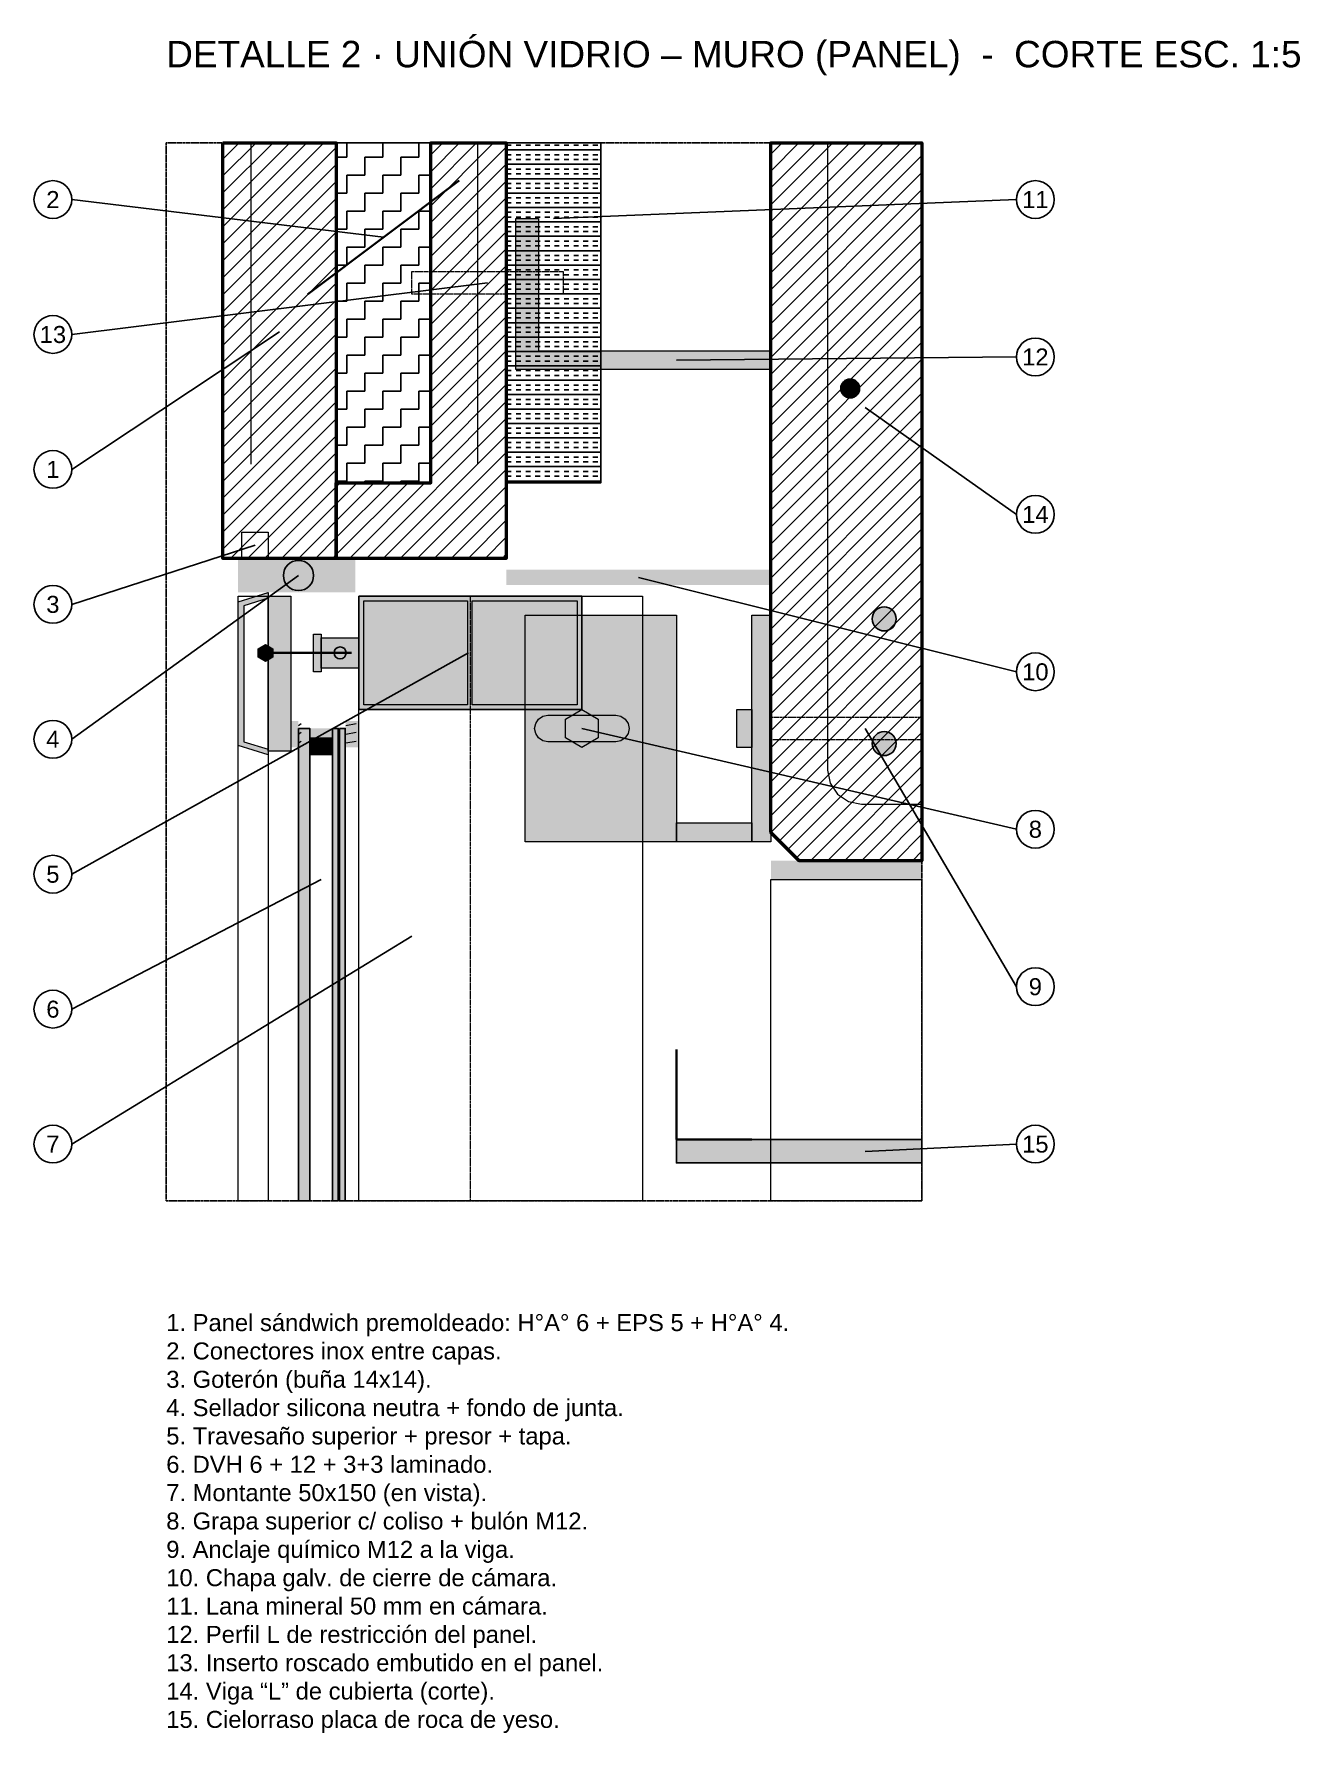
# Model space of a CAD drawing. Header units: millimetres. Extents: x -70 to 3600, y -372 to 1426.
# Drawn here: x 2930 to 3600, y -282 to 618 of the extents above; entities that cross this region are included whole.
import ezdxf
from ezdxf.enums import TextEntityAlignment as Align

# ---------------------------------------------------------------- set-up
doc = ezdxf.new("R2010")
doc.units = ezdxf.units.MM
doc.linetypes.add('DASHED', pattern=[1.524, 1.27, -0.254])
for name, color, linetype in [('A-ACERO', 250, 'Continuous'), ('A-AISLACION', 40, 'Continuous'), ('A-ALUMINIO', 253, 'Continuous'), ('A-ARMADURAS', 14, 'Continuous'), ('A-CONTORNOS', 7, 'Continuous'), ('A-HORMIGON-PREMOLDEADO', 8, 'Continuous'), ('A-NEOPRENO-SELLADORES', 7, 'Continuous'), ('A-OCULTO', 8, 'DASHED'), ('A-VIDRIO', 4, 'Continuous'), ('A-VISTA', 8, 'Continuous'), ('A-YESO', 254, 'Continuous'), ('X-MARCO', 8, 'DASHED'), ('X-REFERENCIAS', 1, 'Continuous'), ('X-TEXTOS', 7, 'Continuous')]:
    doc.layers.add(name, color=color, linetype=linetype)
doc.styles.add('ARIAL', font='arial.ttf')

msp = doc.modelspace()

# ---------------------------------------------------------------- hatches: boundary and pattern name
at = {"layer": 'A-ACERO', "true_color": 0x8d959c}
h = msp.add_hatch(color=252, dxfattribs=at)
h.dxf.hatch_style = 1
h.paths.add_polyline_path([(3185, 520), (3197, 520), (3197, 450), (3320, 450), (3320, 440), (3185, 440)])
at = {"layer": 'A-ACERO', "true_color": 0x4a4f55}
h = msp.add_hatch(color=251, dxfattribs=at)
h.dxf.hatch_style = 1
h.paths.add_polyline_path([(3180, 334), (3320, 334), (3320, 326), (3180, 326)])
at = {"layer": 'A-ACERO', "true_color": 0x8d959c}
h = msp.add_hatch(color=252, dxfattribs=at)
h.dxf.hatch_style = 1
h.paths.add_polyline_path([(3190, 310), (3270, 310), (3270, 190), (3190, 190)])
h = msp.add_hatch(color=252, dxfattribs=at)
h.dxf.hatch_style = 1
h.paths.add_polyline_path([(3310, 310), (3320, 310), (3320, 190), (3310, 190)])
at = {"layer": 'A-ACERO', "true_color": 0xb4bac0}
h = msp.add_hatch(color=9, dxfattribs=at)
h.dxf.hatch_style = 1
h.paths.add_polyline_path([(3056.4, 287.75), (3052.5, 285.5), (3048.6, 287.75), (3048.6, 292.25), (3052.5, 294.5), (3056.4, 292.25)])
h = msp.add_hatch(color=9, dxfattribs=at)
h.dxf.hatch_style = 1
h.paths.add_polyline_path([(3228.66, 245), (3220, 240), (3211.34, 245), (3211.34, 255), (3220, 260), (3228.66, 255)])
h = msp.add_hatch(color=9, dxfattribs=at)
h.dxf.hatch_style = 1
h.paths.add_polyline_path([(3302, 260), (3310, 260), (3310, 240), (3302, 240)])
at = {"layer": 'A-ACERO', "true_color": 0x8d959c}
h = msp.add_hatch(color=252, dxfattribs=at)
h.dxf.hatch_style = 1
h.paths.add_polyline_path([(3270, 200), (3310, 200), (3310, 190), (3270, 190)])
at = {"layer": 'A-AISLACION'}
h = msp.add_hatch(dxfattribs=at)
h.set_pattern_fill('ZIGZAG', color=256, scale=1.5)
h.paths.add_polyline_path([(3090, 560), (3140, 560), (3140, 380), (3090, 380)])
h = msp.add_hatch(dxfattribs=at)
h.set_pattern_fill('INSUL', color=256, scale=0.8)
h.paths.add_polyline_path([(3180, 560), (3230, 560), (3230, 380), (3180, 380)])
at = {"layer": 'A-ALUMINIO', "true_color": 0xc3c9ce}
h = msp.add_hatch(color=9, dxfattribs=at)
h.dxf.hatch_style = 1
h.paths.add_polyline_path([(3038, 241), (3038, 317), (3054, 322), (3054, 319), (3041, 315), (3041, 243), (3054, 239), (3054, 236)])
at = {"layer": 'A-ALUMINIO', "true_color": 0x9aa3ab}
h = msp.add_hatch(color=253, dxfattribs=at)
h.dxf.hatch_style = 1
h.paths.add_polyline_path([(3054, 320), (3066, 320), (3066, 238), (3054, 238)])
h = msp.add_hatch(color=253, dxfattribs=at)
h.dxf.hatch_style = 1
h.paths.add_polyline_path([(3102, 320), (3220, 320), (3220, 260), (3102, 260)])
h = msp.add_hatch(color=253, dxfattribs=at)
h.dxf.hatch_style = 1
h.paths.add_polyline_path([(3082, 298), (3102, 298), (3102, 282), (3082, 282)])
h = msp.add_hatch(color=253, dxfattribs=at)
h.dxf.hatch_style = 1
h.paths.add_polyline_path([(3076.6, 245), (3087.4, 245), (3087.4, 236), (3076.6, 236)])
at = {"layer": 'A-ALUMINIO', "true_color": 0xe9e2c3}
h = msp.add_hatch(color=254, dxfattribs=at)
h.dxf.hatch_style = 1
h.paths.add_polyline_path([(3078.5, 243.5), (3085.5, 243.5), (3085.5, 237.5), (3078.5, 237.5)])
at = {"layer": 'A-ARMADURAS'}
h = msp.add_hatch(color=256, dxfattribs=at)
h.dxf.hatch_style = 1
edge = h.paths.add_edge_path()
edge.add_arc((3362, 430), 5, 0, 360)
h = msp.add_hatch(color=256, dxfattribs=at)
h.dxf.hatch_style = 1
edge = h.paths.add_edge_path()
edge.add_arc((3380, 308), 6.35, 0, 360)
h = msp.add_hatch(color=256, dxfattribs=at)
h.dxf.hatch_style = 1
edge = h.paths.add_edge_path()
edge.add_arc((3380, 242), 6.35, 0, 360)
at = {"layer": 'A-HORMIGON-PREMOLDEADO'}
h = msp.add_hatch(dxfattribs=at)
h.set_pattern_fill('ANSI31', color=256, scale=2)
h.paths.add_polyline_path([(3030, 560), (3090, 560), (3090, 340), (3030, 340)])
h = msp.add_hatch(dxfattribs=at)
h.set_pattern_fill('ANSI31', color=256, scale=2)
h.paths.add_polyline_path([(3090, 380), (3140, 380), (3140, 560), (3180, 560), (3180, 340), (3090, 340)])
h = msp.add_hatch(dxfattribs=at)
h.set_pattern_fill('ANSI31', color=256, scale=2)
h.paths.add_polyline_path([(3320, 195), (3320, 560), (3400, 560), (3400, 180), (3335, 180)])
at = {"layer": 'A-NEOPRENO-SELLADORES', "true_color": 0x262626}
h = msp.add_hatch(color=250, dxfattribs=at)
h.dxf.hatch_style = 1
h.paths.add_polyline_path([(3038, 340), (3100, 340), (3100, 322), (3038, 322)])
at = {"layer": 'A-NEOPRENO-SELLADORES', "true_color": 0x3c4650}
h = msp.add_hatch(color=149, dxfattribs=at)
h.dxf.hatch_style = 1
h.paths.add_polyline_path([(3078, 300), (3082, 300), (3082, 280), (3078, 280)])
at = {"layer": 'A-NEOPRENO-SELLADORES', "true_color": 0x222222}
h = msp.add_hatch(color=250, dxfattribs=at)
h.dxf.hatch_style = 1
h.paths.add_polyline_path([(3066, 254), (3070, 254), (3070, 240), (3066, 240)])
h = msp.add_hatch(color=250, dxfattribs=at)
h.dxf.hatch_style = 1
h.paths.add_polyline_path([(3095, 254), (3102, 254), (3102, 240), (3095, 240)])
at = {"layer": 'A-NEOPRENO-SELLADORES', "true_color": 0x555555}
h = msp.add_hatch(color=251, dxfattribs=at)
h.dxf.hatch_style = 1
h.paths.add_polyline_path([(3076, 250), (3088, 250), (3088, 245), (3076, 245)])
at = {"layer": 'A-NEOPRENO-SELLADORES', "true_color": 0x151515}
h = msp.add_hatch(color=250, dxfattribs=at)
h.dxf.hatch_style = 1
h.paths.add_polyline_path([(3076, 245), (3076.6, 245), (3076.6, 236), (3076, 236)])
h = msp.add_hatch(color=250, dxfattribs=at)
h.dxf.hatch_style = 1
h.paths.add_polyline_path([(3087.4, 245), (3088, 245), (3088, 236), (3087.4, 236)])
h = msp.add_hatch(color=250, dxfattribs=at)
h.dxf.hatch_style = 1
h.paths.add_polyline_path([(3320, 180), (3400, 180), (3400, 170), (3320, 170)])
at = {"layer": 'A-VIDRIO', "true_color": 0xbfe3f0}
h = msp.add_hatch(color=254, dxfattribs=at)
h.dxf.hatch_style = 1
h.paths.add_polyline_path([(3070, 250), (3076, 250), (3076, 0), (3070, 0)])
h = msp.add_hatch(color=254, dxfattribs=at)
h.dxf.hatch_style = 1
h.paths.add_polyline_path([(3088, 250), (3091, 250), (3091, 0), (3088, 0)])
at = {"layer": 'A-VIDRIO', "true_color": 0xe8f3f7}
h = msp.add_hatch(color=7, dxfattribs=at)
h.dxf.hatch_style = 1
h.paths.add_polyline_path([(3091, 250), (3091.76, 250), (3091.76, 0), (3091, 0)])
at = {"layer": 'A-VIDRIO', "true_color": 0xbfe3f0}
h = msp.add_hatch(color=254, dxfattribs=at)
h.dxf.hatch_style = 1
h.paths.add_polyline_path([(3091.76, 250), (3094.76, 250), (3094.76, 0), (3091.76, 0)])
at = {"layer": 'A-YESO', "true_color": 0xf2f2f2}
h = msp.add_hatch(color=7, dxfattribs=at)
h.dxf.hatch_style = 1
h.paths.add_polyline_path([(3270, 32.5), (3400, 32.5), (3400, 20), (3270, 20)])

# ---------------------------------------------------------------- linework, layer by layer
at = {"layer": 'A-ACERO', "lineweight": 13}
for points in [[(3185, 520), (3197, 520), (3197, 450), (3320, 450), (3320, 440), (3185, 440)], [(3190, 310), (3270, 310), (3270, 190), (3190, 190)], [(3310, 310), (3320, 310), (3320, 190), (3310, 190)], [(3056.4, 287.75), (3052.5, 285.5), (3048.6, 287.75), (3048.6, 292.25), (3052.5, 294.5), (3056.4, 292.25)], [(3228.66, 245), (3220, 240), (3211.34, 245), (3211.34, 255), (3220, 260), (3228.66, 255)], [(3302, 260), (3310, 260), (3310, 240), (3302, 240)], [(3270, 200), (3310, 200), (3310, 190), (3270, 190)]]:
    msp.add_lwpolyline(points, close=True, dxfattribs=at)
at = {"layer": 'A-AISLACION', "lineweight": 25}
for points in [[(3090, 560), (3140, 560), (3140, 380), (3090, 380)], [(3180, 560), (3230, 560), (3230, 380), (3180, 380)]]:
    msp.add_lwpolyline(points, close=True, dxfattribs=at)
at = {"layer": 'A-ALUMINIO', "lineweight": 13}
for points in [[(3038, 241), (3038, 317), (3054, 322), (3054, 319), (3041, 315), (3041, 243), (3054, 239), (3054, 236)], [(3054, 320), (3066, 320), (3066, 238), (3054, 238)], [(3082, 298), (3102, 298), (3102, 282), (3082, 282)], [(3076.6, 245), (3087.4, 245), (3087.4, 236), (3076.6, 236)]]:
    msp.add_lwpolyline(points, close=True, dxfattribs=at)
at = {"layer": 'A-ALUMINIO', "lineweight": 25}
msp.add_lwpolyline([(3102, 320), (3220, 320), (3220, 260), (3102, 260)], close=True, dxfattribs=at)
at = {"layer": 'A-ARMADURAS', "lineweight": 18}
for points in [[(3045, 390), (3045, 560)], [(3165, 390), (3165, 560)], [(3350, 560), (3350, 228), (3351.37, 221.11), (3355.27, 215.27), (3361.11, 211.37), (3368, 210), (3400, 210)]]:
    msp.add_lwpolyline(points, dxfattribs=at)
at = {"layer": 'A-ARMADURAS', "lineweight": 35}
msp.add_lwpolyline([(3075, 480), (3155, 540)], dxfattribs=at)
at = {"layer": 'A-ARMADURAS'}
for centre, radius in [((3362, 430), 5), ((3380, 308), 6.35), ((3380, 242), 6.35)]:
    msp.add_circle(centre, radius, dxfattribs=at)
at = {"layer": 'A-CONTORNOS', "lineweight": 13}
for points in [[(3040, 354), (3054, 354), (3054, 340), (3040, 340)], [(3104.5, 317.5), (3159.5, 317.5), (3159.5, 262.5), (3104.5, 262.5)], [(3162, 317.5), (3217.5, 317.5), (3217.5, 262.5), (3162, 262.5)], [(3238, 257), (3240.68, 256.47), (3242.95, 254.95), (3244.47, 252.68), (3245, 250), (3244.47, 247.32), (3242.95, 245.05), (3240.68, 243.53), (3238, 243), (3202, 243), (3199.32, 243.53), (3197.05, 245.05), (3195.53, 247.32), (3195, 250), (3195.53, 252.68), (3197.05, 254.95), (3199.32, 256.47), (3202, 257)]]:
    msp.add_lwpolyline(points, close=True, dxfattribs=at)
at = {"layer": 'A-CONTORNOS', "lineweight": 35}
for points in [[(3056, 290), (3098, 290)], [(3270, 80), (3270, 32.5), (3310, 32.5)]]:
    msp.add_lwpolyline(points, dxfattribs=at)
at = {"layer": 'A-CONTORNOS', "lineweight": 18}
for points in [[(3070, 251.67), (3071.5, 252.67)], [(3095, 251.67), (3100.5, 252.67)], [(3070, 247), (3071.5, 248)], [(3070, 242.33), (3071.5, 243.33)], [(3095, 247), (3100.5, 248)], [(3095, 242.33), (3100.5, 243.33)]]:
    msp.add_lwpolyline(points, dxfattribs=at)
at = {"layer": 'A-CONTORNOS'}
for centre, radius in [((3070, 331), 8), ((3092, 290), 3.2)]:
    msp.add_circle(centre, radius, dxfattribs=at)
at = {"layer": 'A-HORMIGON-PREMOLDEADO', "lineweight": 50}
for points in [[(3030, 560), (3090, 560), (3090, 340), (3030, 340)], [(3090, 380), (3140, 380), (3140, 560), (3180, 560), (3180, 340), (3090, 340)], [(3320, 195), (3320, 560), (3400, 560), (3400, 180), (3335, 180)]]:
    msp.add_lwpolyline(points, close=True, dxfattribs=at)
at = {"layer": 'A-NEOPRENO-SELLADORES', "lineweight": 13}
msp.add_lwpolyline([(3078, 300), (3082, 300), (3082, 280), (3078, 280)], close=True, dxfattribs=at)
at = {"layer": 'A-OCULTO', "lineweight": 13}
for points in [[(3130, 492), (3210, 492), (3210, 480), (3130, 480)], [(3320, 256), (3400, 256), (3400, 244), (3320, 244)]]:
    msp.add_lwpolyline(points, close=True, dxfattribs=at)
at = {"layer": 'A-OCULTO', "lineweight": 18}
msp.add_lwpolyline([(3161, 0), (3161, 320)], dxfattribs=at)
at = {"layer": 'A-VIDRIO', "lineweight": 25}
for points in [[(3070, 250), (3076, 250), (3076, 0), (3070, 0)], [(3088, 250), (3091, 250), (3091, 0), (3088, 0)], [(3091.76, 250), (3094.76, 250), (3094.76, 0), (3091.76, 0)]]:
    msp.add_lwpolyline(points, close=True, dxfattribs=at)
at = {"layer": 'A-VISTA', "lineweight": 13}
for points in [[(3038, 320), (3054, 320), (3054, 0), (3038, 0)], [(3102, 320), (3252, 320), (3252, 0), (3102, 0)], [(3320, 170), (3400, 170), (3400, 0), (3320, 0)]]:
    msp.add_lwpolyline(points, close=True, dxfattribs=at)
at = {"layer": 'A-YESO', "lineweight": 25}
msp.add_lwpolyline([(3270, 32.5), (3400, 32.5), (3400, 20), (3270, 20)], close=True, dxfattribs=at)
at = {"layer": 'X-MARCO'}
msp.add_lwpolyline([(3000, 0), (3400, 0), (3400, 560), (3000, 560)], close=True, dxfattribs=at)
at = {"layer": 'X-REFERENCIAS'}
for p, q in [((3115, 510), (2950, 530)), ((3205, 520), (3450, 530)), ((3170, 486), (2950, 458.57)), ((3060, 460), (2950, 387.14)), ((3270, 445), (3450, 446.67)), ((3370, 420), (3450, 363.33)), ((3047, 347), (2950, 315.71)), ((3070, 331), (2950, 244.29)), ((3250, 330), (3450, 280)), ((3160, 290), (2950, 172.86)), ((3220, 250), (3450, 196.67)), ((3370, 250), (3450, 113.33)), ((3082, 170), (2950, 101.43)), ((3130, 140), (2950, 30)), ((3370, 26), (3450, 30))]:
    msp.add_line(p, q, dxfattribs=at)
for centre in [(2940, 530), (3460, 530), (2940, 458.57), (3460, 446.67), (2940, 387.14), (3460, 363.33), (2940, 315.71), (3460, 280), (2940, 244.29), (3460, 196.67), (2940, 172.86), (3460, 113.33), (2940, 101.43), (2940, 30), (3460, 30)]:
    msp.add_circle(centre, 10, dxfattribs=at)

# ---------------------------------------------------------------- texts
at = {"layer": 'X-REFERENCIAS', "style": 'ARIAL'}
for s, p in [('2', (2940, 530)), ('11', (3460, 530)), ('13', (2940, 458.57)), ('12', (3460, 446.67)), ('1', (2940, 387.14)), ('14', (3460, 363.33)), ('3', (2940, 315.71)), ('10', (3460, 280)), ('4', (2940, 244.29)), ('8', (3460, 196.67)), ('5', (2940, 172.86)), ('9', (3460, 113.33)), ('6', (2940, 101.43)), ('7', (2940, 30)), ('15', (3460, 30))]:
    msp.add_text(s, height=9, dxfattribs=at).set_placement(p, align=Align.MIDDLE_CENTER)
at = {"layer": 'X-TEXTOS', "style": 'ARIAL'}
msp.add_text('DETALLE 2 · UNIÓN VIDRIO – MURO (PANEL)  -  CORTE ESC. 1:5', height=14, dxfattribs=at).set_placement((3000, 600))
at = {"layer": 'X-TEXTOS', "insert": (3000, -60), "char_height": 9, "width": 400, "attachment_point": 1, "style": 'ARIAL'}
msp.add_mtext('1. Panel sándwich premoldeado: H°A° 6 + EPS 5 + H°A° 4.\\P2. Conectores inox entre capas.\\P3. Goterón (buña 14x14).\\P4. Sellador silicona neutra + fondo de junta.\\P5. Travesaño superior + presor + tapa.\\P6. DVH 6 + 12 + 3+3 laminado.\\P7. Montante 50x150 (en vista).\\P8. Grapa superior c/ coliso + bulón M12.\\P9. Anclaje químico M12 a la viga.\\P10. Chapa galv. de cierre de cámara.\\P11. Lana mineral 50 mm en cámara.\\P12. Perfil L de restricción del panel.\\P13. Inserto roscado embutido en el panel.\\P14. Viga “L” de cubierta (corte).\\P15. Cielorraso placa de roca de yeso.', dxfattribs=at)

doc.saveas('drawing.dxf')
